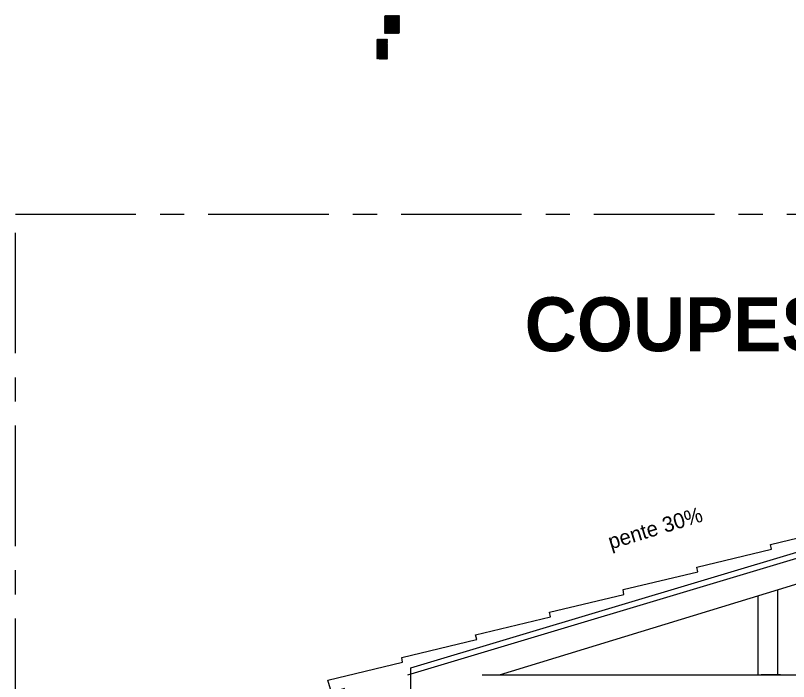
# Model space of a CAD drawing. Header units: metres. Extents: x -12536 to 12621, y -17191 to 9596.
# Drawn here: x -2761.8 to -2360.9, y 2823.2 to 3168.5 of the extents above; entities that cross this region are included whole.
import ezdxf
from ezdxf.enums import TextEntityAlignment as Align

# ---------------------------------------------------------------- set-up
doc = ezdxf.new("R2010")
doc.units = ezdxf.units.M
doc.header["$MEASUREMENT"] = 0
doc.linetypes.add('2007-10_08_CENTER', pattern=[100, 62.5, -12.5, 12.5, -12.5])
doc.linetypes.add('AXES', pattern=[2, 1.25, -0.25, 0.25, -0.25])
for name, color, linetype, lineweight in [('B-AXE', 1, 'AXES', 13), ('B-HAC', 8, 'Continuous', 9), ('B-VOILE-BA', 7, 'Continuous', 60)]:
    doc.layers.add(name, color=color, linetype=linetype, lineweight=lineweight)
for name, color, linetype in [('Calque commun', 7, 'Continuous'), ('Cotations', 7, 'Continuous'), ('Layer4', 7, 'Continuous')]:
    doc.layers.add(name, color=color, linetype=linetype)
doc.styles.add('Century Gothic', font='GOTHICB.TTF', dxfattribs={"height": 0.4})
doc.styles.add('Century Gothic21', font='GOTHIC.TTF', dxfattribs={"height": 0.079})

msp = doc.modelspace()

# ---------------------------------------------------------------- hatches: boundary and pattern name
at = {"layer": 'B-HAC'}
h = msp.add_hatch(dxfattribs=at)
h.set_pattern_fill('ANSI32', color=1, angle=-90)
h.set_pattern_definition([(315, (1376.0622, -2133.16597), (0.265165043, 0.265165043), []), (315, (1376.0622, -2133.34275), (0.265165043, 0.265165043), [])])
h.paths.add_polyline_path([(-2556.598, 2266.421), (-2556.438, 2183.834), (-2576.438, 2183.834), (-2576.598, 2266.421)])
h.paths.add_polyline_path([(-2574.375, 3156.263), (-2568.866, 3156.188), (-2568.866, 3145.845), (-2574.375, 3145.919)])
h.paths.add_polyline_path([(-2570.466, 3168.42), (-2562.632, 3168.465), (-2562.606, 3159.193), (-2570.439, 3159.148)])

# ---------------------------------------------------------------- linework, layer by layer
at = {"layer": 'B-AXE', "linetype": '2007-10_08_CENTER'}
msp.add_lwpolyline([(-2761.821, 3065.451), (-1587.42, 3065.451), (-1587.42, 1993.389), (-2761.821, 1993.389)], close=True, dxfattribs=at)
at = {"layer": 'Calque commun', "color": 7, "linetype": 'Continuous', "lineweight": 20}
for p, q in [((-2556.757, 2830.331), (-2126.756, 2959.11)), ((-2558.36, 2826.71), (-2126.756, 2955.971)), ((-2556.757, 2809.816), (-2556.757, 2830.331))]:
    msp.add_line(p, q, dxfattribs=at)
at = {"layer": 'Calque commun', "color": 7, "linetype": 'Continuous', "lineweight": 5}
for p, q in [((-2510.755, 2826.75), (-2126.756, 2944.336)), ((-2366.649, 2870.878), (-2366.649, 2826.75)), ((-2376.648, 2826.75), (-2376.648, 2867.816)), ((-2519.834, 2826.731), (-2137.657, 2826.731)), ((-2509.152, 2826.75), (-2137.66, 2826.75)), ((-2365.045, 2826.75), (-2375.044, 2826.75)), ((-2365.042, 2826.731), (-2375.042, 2826.731))]:
    msp.add_line(p, q, dxfattribs=at)
at = {"layer": 'Cotations', "color": 7, "linetype": 'Continuous', "lineweight": 20}
msp.add_line((-2556.757, 2826.71), (-2556.757, 2829.592), dxfattribs=at)
at = {"layer": 'Cotations', "color": 6, "linetype": 'Continuous', "lineweight": 20}
msp.add_polyline3d([(-2576.756, 2776.316, 0), (-2576.756, 2794.436, 0), (-2583.004, 2794.436, 0), (-2583.004, 2805.104, 0), (-2591.141, 2805.104, 0), (-2591.141, 2819.642, 0), (-2598.003, 2817.497, 0), (-2599.808, 2824.003, 0), (-2561.08, 2833.225, 0), (-2561.538, 2835.721, 0), (-2522.811, 2844.943, 0), (-2522.613, 2844.996, 0), (-2523.271, 2847.438, 0), (-2484.343, 2856.709, 0), (-2484.929, 2859.173, 0), (-2446.273, 2868.378, 0), (-2446.731, 2870.873, 0), (-2408.003, 2880.095, 0), (-2408.462, 2882.591, 0), (-2369.734, 2891.813, 0), (-2370.192, 2894.308, 0), (-2331.465, 2903.53, 0)], dxfattribs=at)

# ---------------------------------------------------------------- texts
at = {"layer": 'B-VOILE-BA', "style": 'Century Gothic'}
msp.add_text('COUPES PLANS ARCHITECTE ', height=28, dxfattribs=at).set_placement((-2497.75, 3022.414), align=Align.TOP_LEFT)
at = {"layer": 'Layer4', "color": 7, "linetype": 'ByBlock', "lineweight": -2, "style": 'Century Gothic21'}
msp.add_text('pente 30%', height=7.9, rotation=16.92735, dxfattribs=at).set_placement((-2455.36, 2899.236), align=Align.TOP_LEFT)

doc.saveas('drawing.dxf')
